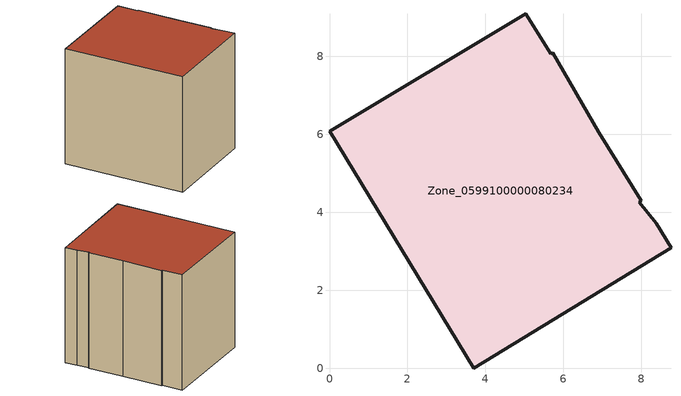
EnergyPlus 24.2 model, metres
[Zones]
Zone_0599100000080234
 floor ground (C_G): 6.91,6.05 8,4.29 7.94,4.26 8.38,3.71 8.76,3.09 3.71,0 0,6.07 5.03,9.09 5.67,8.06 5.72,8.1 z0
 wall outside (C_F): 3.71,0 8.76,3.09 8.38,3.71 7.94,4.26 8,4.29 6.91,6.05 5.72,8.1 5.67,8.06 5.03,9.09 0,6.07 3.71,0 z0:6.85
 roof outside (C_R): 8,4.29 6.91,6.05 5.72,8.1 5.67,8.06 5.03,9.09 0,6.07 3.71,0 8.76,3.09 8.38,3.71 7.94,4.26 z6.85
[BUILDING]
Pand.0599100000080234: North Axis=0; Terrain=City; Loads Convergence Tolerance Value=0.04; Temperature Convergence Tolerance Value=0.4; Solar Distribution=FullExterior; Maximum Number of Warmup Days=25; Minimum Number of Warmup Days=1
[Site:Location]
Rotterdam.The.Hague.AP_ZH_NLD Design_Conditions: Latitude=51.96; Longitude=4.45; Time Zone=1; Elevation=-4.5
[SITE:GROUNDTEMPERATURE:BUILDINGSURFACE]
18, 18, 18, 18, 18, 18, 18, 18, 18, 18, 18, 18
[MATERIAL] Thermal Absorptance=0.9; Solar Absorptance=0.7; Visible Absorptance=0.7
Name | Roughness | Thickness | Conductivity | Density | Specific Heat
G.TC.1946 | MediumSmooth | 0.15 | 1 | 540 | 1210
F.TC.1946 | Rough | 0.3 | 0.857143 | 1920 | 840
R.TC.1946 | MediumRough | 0.2 | 0.909091 | 1500 | 1000
[CONSTRUCTION]
C_G: G.TC.1946
C_F: F.TC.1946
C_R: R.TC.1946
[ZONE]
Zone_0599100000080234: Type=1; Multiplier=1; Ceiling Height=Autocalculate; Volume=Autocalculate; Floor Area=autocalculate; Part of Total Floor Area=Yes
[ZONEINFILTRATION:DESIGNFLOWRATE]
Infil_Zone_0599100000080234: Zone or ZoneList or Space or SpaceList=Zone_0599100000080234; Schedule=AlwaysOn; Design Flow Rate Calculation Method=Flow/Area; Flow Rate per Floor Area=0.003; Constant Term Coefficient=1; Temperature Term Coefficient=0; Velocity Term Coefficient=0; Velocity Squared Term Coefficient=0
[HVACTEMPLATE:ZONE:IDEALLOADSAIRSYSTEM]
Zone_0599100000080234: Maximum Heating Supply Air Temperature=50; Minimum Cooling Supply Air Temperature=13; Maximum Heating Supply Air Humidity Ratio=0.0156; Minimum Cooling Supply Air Humidity Ratio=0.0077; Heating Limit=NoLimit; Cooling Limit=NoLimit; Dehumidification Control Type=ConstantSensibleHeatRatio; Cooling Sensible Heat Ratio=0.7; Dehumidification Setpoint=60; Humidification Control Type=None; Humidification Setpoint=30; Outdoor Air Method=None; Outdoor Air Flow Rate per Person=0.00944; Outdoor Air Flow Rate per Zone Floor Area=0; Outdoor Air Flow Rate per Zone=0; Demand Controlled Ventilation Type=None; Outdoor Air Economizer Type=NoEconomizer; Heat Recovery Type=None; Sensible Heat Recovery Effectiveness=0.7; Latent Heat Recovery Effectiveness=0.65
[ZONECONTROL:THERMOSTAT]
ThermostatControl_Zone_0599100000080234: Zone or ZoneList=Zone_0599100000080234; Control Type Schedule=DualSetpointControlType; Control 1=Thermostat_Zone_0599100000080234; Temperature Difference Between Cutout And Setpoint=0
[THERMOSTATSETPOINT:DUALSETPOINT]
Thermostat_Zone_0599100000080234: Heating Setpoint Temperature Schedule=HeatingSetpoint_Zone_0599100000080234; Cooling Setpoint Temperature Schedule=CoolingSetpoint_Zone_0599100000080234
[SCHEDULE:COMPACT]
HeatingSetpoint_Zone_0599100000080234: Through: 12/31, For: AllDays, Until: 24:00, 21
CoolingSetpoint_Zone_0599100000080234: Through: 12/31, For: AllDays, Until: 24:00, 24
DualSetpointControlType: Through: 12/31, For: AllDays, Until: 24:00, 4
AlwaysOn: Through: 12/31, For: AllDays, Until: 24:00, 1
